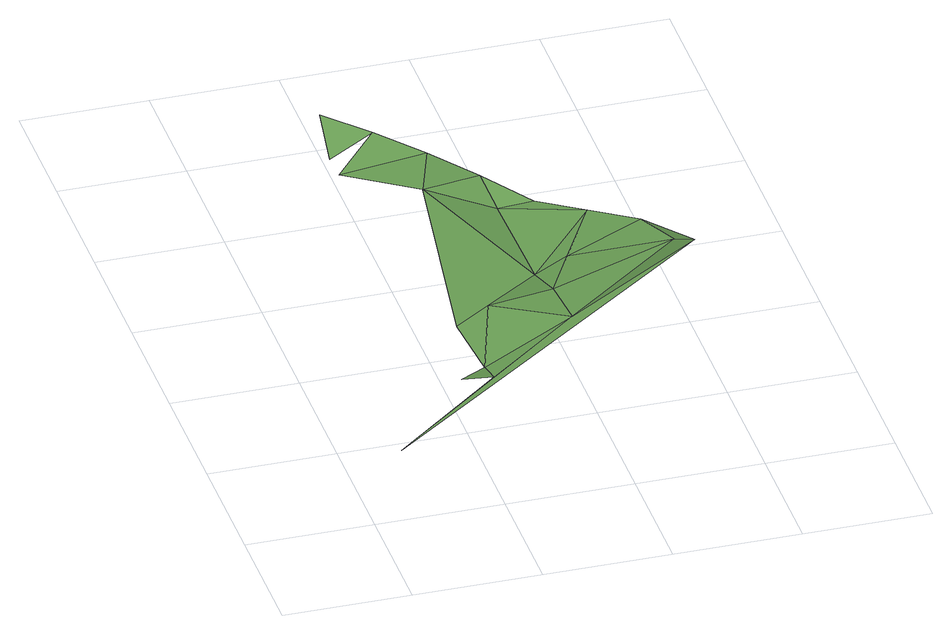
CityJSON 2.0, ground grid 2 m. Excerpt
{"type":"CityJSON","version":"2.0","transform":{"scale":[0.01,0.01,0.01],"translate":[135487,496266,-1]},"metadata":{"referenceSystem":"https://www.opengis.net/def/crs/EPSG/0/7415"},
"CityObjects":{
"plantcover1":{"type":"PlantCover","attributes":{"3df_class":"Forest","bgt_fysiekvoorkomen":"groenvoorziening","bgt_status":"bestaand","identificatienamespace":"NL.IMGeo","begroeidterreindeeloptalud":"false","plus_fysiekvoorkomen":"gras- en kruidachtigen","relatievehoogteligging":0,"aantal_punten":0},"geometry":[{"type":"MultiSurface","lod":"1","boundaries":[[[0,1,2]],[[0,3,4]],[[5,6,3]],[[3,0,2]],[[2,5,3]],[[2,1,7]],[[5,8,6]],[[2,9,5]],[[8,10,6]],[[9,8,5]],[[11,12,13]],[[10,14,15]],[[15,14,12]],[[16,8,9]],[[8,17,10]],[[14,10,18]],[[2,19,9]],[[10,17,18]],[[20,8,16]],[[19,16,9]],[[8,20,17]],[[17,21,18]],[[20,21,17]],[[19,2,7]],[[22,20,16]],[[22,16,19]],[[22,19,7]]]}]}
},
"vertices":[
[262,272,99],[62,72,130],[411,372,117],[262,322,85],[212,272,104],[311,472,92],[262,472,64],[648,542,104],[411,572,66],[411,472,103],[311,822,79],[212,972,56],[284,994,77],[224,1069,72],[345,918,77],[212,922,60],[461,572,90],[411,772,58],[405,843,73],[611,522,124],[527,693,84],[466,768,64],[587,617,105]
]}
